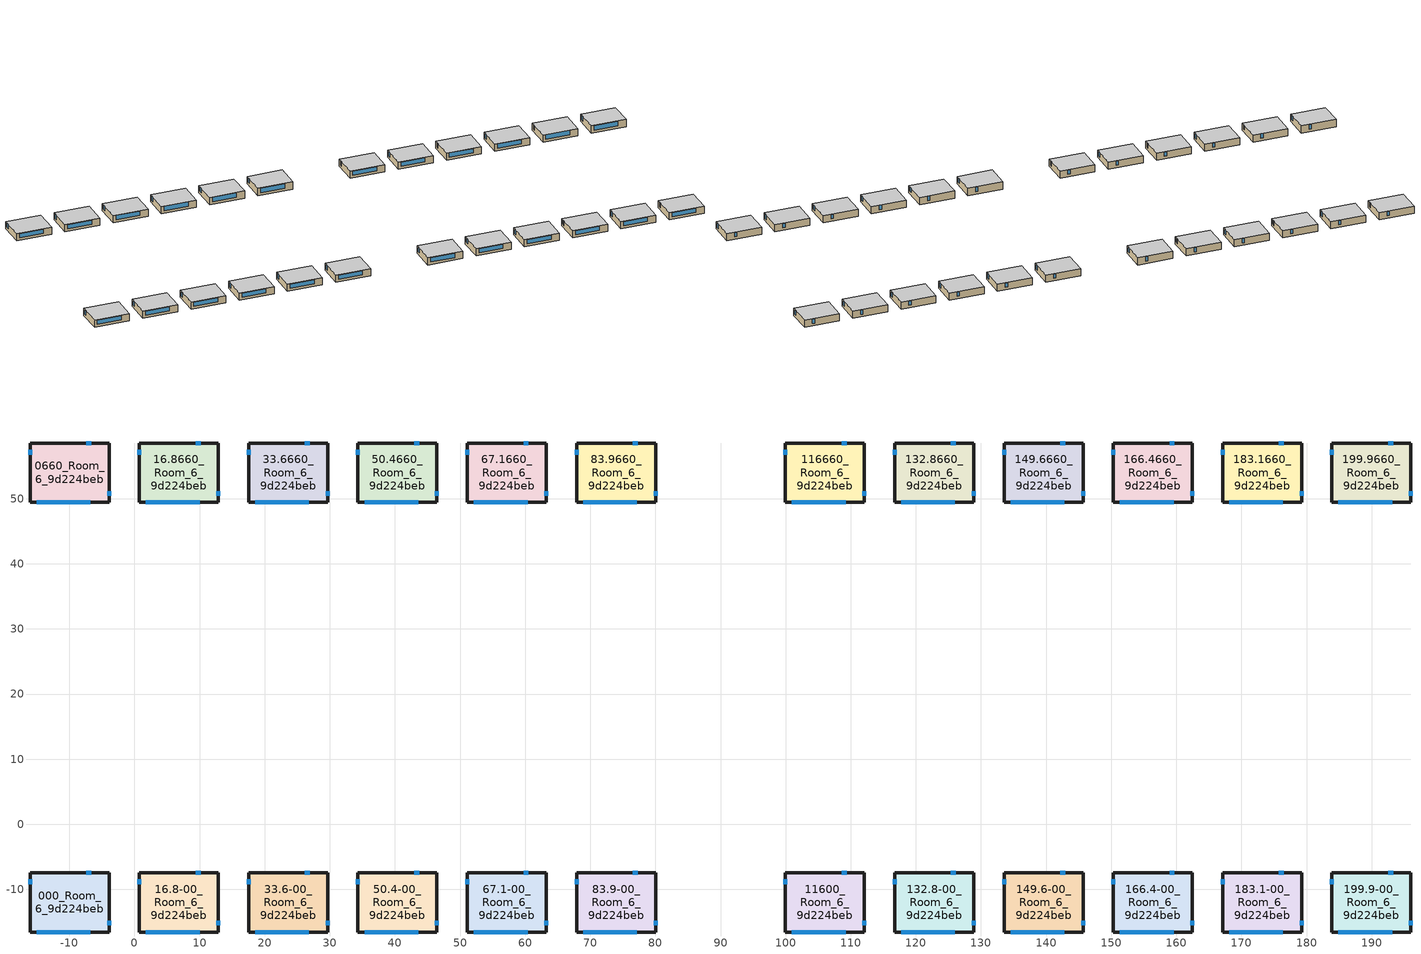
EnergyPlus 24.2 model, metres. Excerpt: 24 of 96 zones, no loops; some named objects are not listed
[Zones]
000_Room_6_9d224beb
 floor to 000_Room_7_00c10eb1 (INT-FLOOR-TOPSIDE): -3.9,-7.45 -3.9,-16.55 -16.03,-16.55 -16.03,-7.45 z3.2
 wall outside (Steel Frame Res Ext Wall): -3.9,-7.45 -16.03,-7.45 -16.03,-16.55 -3.9,-16.55 -3.9,-7.45 z3.2:5.79
 window (Generic Double Pane): -6.64,-7.45 -7.4,-7.45 / -16.03,-8.45 -16.03,-9.22 / -15.03,-16.55 -6.77,-16.55 / -3.9,-15.55 -3.9,-14.83 z4.12:5.64
 ceiling to 000_Room_5_9c2ea593 ({2d4ed075-157c-437b-abe7-b8e8dfbaae9f}): -16.03,-7.45 -16.03,-16.55 -3.9,-16.55 -3.9,-7.45 z5.79
0660_Room_6_9d224beb
 floor to 0660_Room_7_00c10eb1 (INT-FLOOR-TOPSIDE): -3.9,58.55 -3.9,49.45 -16.03,49.45 -16.03,58.55 z3.2
 wall outside (Steel Frame Res Ext Wall): -3.9,58.55 -16.03,58.55 -16.03,49.45 -3.9,49.45 -3.9,58.55 z3.2:5.79
 window (Generic Double Pane): -6.64,58.55 -7.4,58.55 / -16.03,57.55 -16.03,56.78 / -15.03,49.45 -6.77,49.45 / -3.9,50.45 -3.9,51.17 z4.12:5.64
 ceiling to 0660_Room_5_9c2ea593 ({2d4ed075-157c-437b-abe7-b8e8dfbaae9f}): -16.03,58.55 -16.03,49.45 -3.9,49.45 -3.9,58.55 z5.79
11600_Room_6_9d224beb
 floor to 11600_Room_7_00c10eb1 (INT-FLOOR-TOPSIDE): 112.1,-7.45 112.1,-16.55 99.97,-16.55 99.97,-7.45 z3.2
 wall outside (Steel Frame Res Ext Wall): 112.1,-7.45 99.97,-7.45 99.97,-16.55 112.1,-16.55 112.1,-7.45 z3.2:5.79
 window (Generic Double Pane): 109.36,-7.45 108.6,-7.45 / 99.97,-8.45 99.97,-9.22 / 100.97,-16.55 109.23,-16.55 / 112.1,-15.55 112.1,-14.83 z4.12:5.64
 ceiling to 11600_Room_5_9c2ea593 ({2d4ed075-157c-437b-abe7-b8e8dfbaae9f}): 99.97,-7.45 99.97,-16.55 112.1,-16.55 112.1,-7.45 z5.79
116660_Room_6_9d224beb
 floor to 116660_Room_7_00c10eb1 (INT-FLOOR-TOPSIDE): 112.1,58.55 112.1,49.45 99.97,49.45 99.97,58.55 z3.2
 wall outside (Steel Frame Res Ext Wall): 112.1,58.55 99.97,58.55 99.97,49.45 112.1,49.45 112.1,58.55 z3.2:5.79
 window (Generic Double Pane): 109.36,58.55 108.6,58.55 / 99.97,57.55 99.97,56.78 / 100.97,49.45 109.23,49.45 / 112.1,50.45 112.1,51.17 z4.12:5.64
 ceiling to 116660_Room_5_9c2ea593 ({2d4ed075-157c-437b-abe7-b8e8dfbaae9f}): 99.97,58.55 99.97,49.45 112.1,49.45 112.1,58.55 z5.79
132.8-00_Room_6_9d224beb
 floor to 132.8-00_Room_7_00c10eb1 (INT-FLOOR-TOPSIDE): 128.89,-7.45 128.89,-16.55 116.75,-16.55 116.75,-7.45 z3.2
 wall outside (Steel Frame Res Ext Wall): 128.89,-7.45 116.75,-7.45 116.75,-16.55 128.89,-16.55 128.89,-7.45 z3.2:5.79
 window (Generic Double Pane): 126.15,-7.45 125.39,-7.45 / 116.75,-8.45 116.75,-9.22 / 117.75,-16.55 126.01,-16.55 / 128.89,-15.55 128.89,-14.83 z4.12:5.64
 ceiling to 132.8-00_Room_5_9c2ea593 ({2d4ed075-157c-437b-abe7-b8e8dfbaae9f}): 116.75,-7.45 116.75,-16.55 128.89,-16.55 128.89,-7.45 z5.79
132.8660_Room_6_9d224beb
 floor to 132.8660_Room_7_00c10eb1 (INT-FLOOR-TOPSIDE): 128.89,58.55 128.89,49.45 116.75,49.45 116.75,58.55 z3.2
 wall outside (Steel Frame Res Ext Wall): 128.89,58.55 116.75,58.55 116.75,49.45 128.89,49.45 128.89,58.55 z3.2:5.79
 window (Generic Double Pane): 126.15,58.55 125.39,58.55 / 116.75,57.55 116.75,56.78 / 117.75,49.45 126.01,49.45 / 128.89,50.45 128.89,51.17 z4.12:5.64
 ceiling to 132.8660_Room_5_9c2ea593 ({2d4ed075-157c-437b-abe7-b8e8dfbaae9f}): 116.75,58.55 116.75,49.45 128.89,49.45 128.89,58.55 z5.79
149.6-00_Room_6_9d224beb
 floor to 149.6-00_Room_7_00c10eb1 (INT-FLOOR-TOPSIDE): 145.67,-7.45 145.67,-16.55 133.54,-16.55 133.54,-7.45 z3.2
 wall outside (Steel Frame Res Ext Wall): 145.67,-7.45 133.54,-7.45 133.54,-16.55 145.67,-16.55 145.67,-7.45 z3.2:5.79
 window (Generic Double Pane): 142.93,-7.45 142.17,-7.45 / 133.54,-8.45 133.54,-9.22 / 134.54,-16.55 142.8,-16.55 / 145.67,-15.55 145.67,-14.83 z4.12:5.64
 ceiling to 149.6-00_Room_5_9c2ea593 ({2d4ed075-157c-437b-abe7-b8e8dfbaae9f}): 133.54,-7.45 133.54,-16.55 145.67,-16.55 145.67,-7.45 z5.79
149.6660_Room_6_9d224beb
 floor to 149.6660_Room_7_00c10eb1 (INT-FLOOR-TOPSIDE): 145.67,58.55 145.67,49.45 133.54,49.45 133.54,58.55 z3.2
 wall outside (Steel Frame Res Ext Wall): 145.67,58.55 133.54,58.55 133.54,49.45 145.67,49.45 145.67,58.55 z3.2:5.79
 window (Generic Double Pane): 142.93,58.55 142.17,58.55 / 133.54,57.55 133.54,56.78 / 134.54,49.45 142.8,49.45 / 145.67,50.45 145.67,51.17 z4.12:5.64
 ceiling to 149.6660_Room_5_9c2ea593 ({2d4ed075-157c-437b-abe7-b8e8dfbaae9f}): 133.54,58.55 133.54,49.45 145.67,49.45 145.67,58.55 z5.79
16.8-00_Room_6_9d224beb
 floor to 16.8-00_Room_7_00c10eb1 (INT-FLOOR-TOPSIDE): 12.89,-7.45 12.89,-16.55 0.75,-16.55 0.75,-7.45 z3.2
 wall outside (Steel Frame Res Ext Wall): 12.89,-7.45 0.75,-7.45 0.75,-16.55 12.89,-16.55 12.89,-7.45 z3.2:5.79
 window (Generic Double Pane): 10.15,-7.45 9.39,-7.45 / 0.75,-8.45 0.75,-9.22 / 1.75,-16.55 10.01,-16.55 / 12.89,-15.55 12.89,-14.83 z4.12:5.64
 ceiling to 16.8-00_Room_5_9c2ea593 ({2d4ed075-157c-437b-abe7-b8e8dfbaae9f}): 0.75,-7.45 0.75,-16.55 12.89,-16.55 12.89,-7.45 z5.79
16.8660_Room_6_9d224beb
 floor to 16.8660_Room_7_00c10eb1 (INT-FLOOR-TOPSIDE): 12.89,58.55 12.89,49.45 0.75,49.45 0.75,58.55 z3.2
 wall outside (Steel Frame Res Ext Wall): 12.89,58.55 0.75,58.55 0.75,49.45 12.89,49.45 12.89,58.55 z3.2:5.79
 window (Generic Double Pane): 10.15,58.55 9.39,58.55 / 0.75,57.55 0.75,56.78 / 1.75,49.45 10.01,49.45 / 12.89,50.45 12.89,51.17 z4.12:5.64
 ceiling to 16.8660_Room_5_9c2ea593 ({2d4ed075-157c-437b-abe7-b8e8dfbaae9f}): 0.75,58.55 0.75,49.45 12.89,49.45 12.89,58.55 z5.79
166.4-00_Room_6_9d224beb
 floor to 166.4-00_Room_7_00c10eb1 (INT-FLOOR-TOPSIDE): 162.46,-7.45 162.46,-16.55 150.33,-16.55 150.33,-7.45 z3.2
 wall outside (Steel Frame Res Ext Wall): 162.46,-7.45 150.33,-7.45 150.33,-16.55 162.46,-16.55 162.46,-7.45 z3.2:5.79
 window (Generic Double Pane): 159.72,-7.45 158.96,-7.45 / 150.33,-8.45 150.33,-9.22 / 151.33,-16.55 159.58,-16.55 / 162.46,-15.55 162.46,-14.83 z4.12:5.64
 ceiling to 166.4-00_Room_5_9c2ea593 ({2d4ed075-157c-437b-abe7-b8e8dfbaae9f}): 150.33,-7.45 150.33,-16.55 162.46,-16.55 162.46,-7.45 z5.79
166.4660_Room_6_9d224beb
 floor to 166.4660_Room_7_00c10eb1 (INT-FLOOR-TOPSIDE): 162.46,58.55 162.46,49.45 150.33,49.45 150.33,58.55 z3.2
 wall outside (Steel Frame Res Ext Wall): 162.46,58.55 150.33,58.55 150.33,49.45 162.46,49.45 162.46,58.55 z3.2:5.79
 window (Generic Double Pane): 159.72,58.55 158.96,58.55 / 150.33,57.55 150.33,56.78 / 151.33,49.45 159.58,49.45 / 162.46,50.45 162.46,51.17 z4.12:5.64
 ceiling to 166.4660_Room_5_9c2ea593 ({2d4ed075-157c-437b-abe7-b8e8dfbaae9f}): 150.33,58.55 150.33,49.45 162.46,49.45 162.46,58.55 z5.79
183.1-00_Room_6_9d224beb
 floor to 183.1-00_Room_7_00c10eb1 (INT-FLOOR-TOPSIDE): 179.25,-7.45 179.25,-16.55 167.11,-16.55 167.11,-7.45 z3.2
 wall outside (Steel Frame Res Ext Wall): 179.25,-7.45 167.11,-7.45 167.11,-16.55 179.25,-16.55 179.25,-7.45 z3.2:5.79
 window (Generic Double Pane): 176.5,-7.45 175.75,-7.45 / 167.11,-8.45 167.11,-9.22 / 168.11,-16.55 176.37,-16.55 / 179.25,-15.55 179.25,-14.83 z4.12:5.64
 ceiling to 183.1-00_Room_5_9c2ea593 ({2d4ed075-157c-437b-abe7-b8e8dfbaae9f}): 167.11,-7.45 167.11,-16.55 179.25,-16.55 179.25,-7.45 z5.79
183.1660_Room_6_9d224beb
 floor to 183.1660_Room_7_00c10eb1 (INT-FLOOR-TOPSIDE): 179.25,58.55 179.25,49.45 167.11,49.45 167.11,58.55 z3.2
 wall outside (Steel Frame Res Ext Wall): 179.25,58.55 167.11,58.55 167.11,49.45 179.25,49.45 179.25,58.55 z3.2:5.79
 window (Generic Double Pane): 176.5,58.55 175.75,58.55 / 167.11,57.55 167.11,56.78 / 168.11,49.45 176.37,49.45 / 179.25,50.45 179.25,51.17 z4.12:5.64
 ceiling to 183.1660_Room_5_9c2ea593 ({2d4ed075-157c-437b-abe7-b8e8dfbaae9f}): 167.11,58.55 167.11,49.45 179.25,49.45 179.25,58.55 z5.79
199.9-00_Room_6_9d224beb
 floor to 199.9-00_Room_7_00c10eb1 (INT-FLOOR-TOPSIDE): 196.03,-7.45 196.03,-16.55 183.9,-16.55 183.9,-7.45 z3.2
 wall outside (Steel Frame Res Ext Wall): 196.03,-7.45 183.9,-7.45 183.9,-16.55 196.03,-16.55 196.03,-7.45 z3.2:5.79
 window (Generic Double Pane): 193.29,-7.45 192.53,-7.45 / 183.9,-8.45 183.9,-9.22 / 184.9,-16.55 193.15,-16.55 / 196.03,-15.55 196.03,-14.83 z4.12:5.64
 ceiling to 199.9-00_Room_5_9c2ea593 ({2d4ed075-157c-437b-abe7-b8e8dfbaae9f}): 183.9,-7.45 183.9,-16.55 196.03,-16.55 196.03,-7.45 z5.79
199.9660_Room_6_9d224beb
 floor to 199.9660_Room_7_00c10eb1 (INT-FLOOR-TOPSIDE): 196.03,58.55 196.03,49.45 183.9,49.45 183.9,58.55 z3.2
 wall outside (Steel Frame Res Ext Wall): 196.03,58.55 183.9,58.55 183.9,49.45 196.03,49.45 196.03,58.55 z3.2:5.79
 window (Generic Double Pane): 193.29,58.55 192.53,58.55 / 183.9,57.55 183.9,56.78 / 184.9,49.45 193.15,49.45 / 196.03,50.45 196.03,51.17 z4.12:5.64
 ceiling to 199.9660_Room_5_9c2ea593 ({2d4ed075-157c-437b-abe7-b8e8dfbaae9f}): 183.9,58.55 183.9,49.45 196.03,49.45 196.03,58.55 z5.79
33.6-00_Room_6_9d224beb
 floor to 33.6-00_Room_7_00c10eb1 (INT-FLOOR-TOPSIDE): 29.67,-7.45 29.67,-16.55 17.54,-16.55 17.54,-7.45 z3.2
 wall outside (Steel Frame Res Ext Wall): 29.67,-7.45 17.54,-7.45 17.54,-16.55 29.67,-16.55 29.67,-7.45 z3.2:5.79
 window (Generic Double Pane): 26.93,-7.45 26.17,-7.45 / 17.54,-8.45 17.54,-9.22 / 18.54,-16.55 26.8,-16.55 / 29.67,-15.55 29.67,-14.83 z4.12:5.64
 ceiling to 33.6-00_Room_5_9c2ea593 ({2d4ed075-157c-437b-abe7-b8e8dfbaae9f}): 17.54,-7.45 17.54,-16.55 29.67,-16.55 29.67,-7.45 z5.79
33.6660_Room_6_9d224beb
 floor to 33.6660_Room_7_00c10eb1 (INT-FLOOR-TOPSIDE): 29.67,58.55 29.67,49.45 17.54,49.45 17.54,58.55 z3.2
 wall outside (Steel Frame Res Ext Wall): 29.67,58.55 17.54,58.55 17.54,49.45 29.67,49.45 29.67,58.55 z3.2:5.79
 window (Generic Double Pane): 26.93,58.55 26.17,58.55 / 17.54,57.55 17.54,56.78 / 18.54,49.45 26.8,49.45 / 29.67,50.45 29.67,51.17 z4.12:5.64
 ceiling to 33.6660_Room_5_9c2ea593 ({2d4ed075-157c-437b-abe7-b8e8dfbaae9f}): 17.54,58.55 17.54,49.45 29.67,49.45 29.67,58.55 z5.79
50.4-00_Room_6_9d224beb
 floor to 50.4-00_Room_7_00c10eb1 (INT-FLOOR-TOPSIDE): 46.46,-7.45 46.46,-16.55 34.33,-16.55 34.33,-7.45 z3.2
 wall outside (Steel Frame Res Ext Wall): 46.46,-7.45 34.33,-7.45 34.33,-16.55 46.46,-16.55 46.46,-7.45 z3.2:5.79
 window (Generic Double Pane): 43.72,-7.45 42.96,-7.45 / 34.33,-8.45 34.33,-9.22 / 35.33,-16.55 43.58,-16.55 / 46.46,-15.55 46.46,-14.83 z4.12:5.64
 ceiling to 50.4-00_Room_5_9c2ea593 ({2d4ed075-157c-437b-abe7-b8e8dfbaae9f}): 34.33,-7.45 34.33,-16.55 46.46,-16.55 46.46,-7.45 z5.79
50.4660_Room_6_9d224beb
 floor to 50.4660_Room_7_00c10eb1 (INT-FLOOR-TOPSIDE): 46.46,58.55 46.46,49.45 34.33,49.45 34.33,58.55 z3.2
 wall outside (Steel Frame Res Ext Wall): 46.46,58.55 34.33,58.55 34.33,49.45 46.46,49.45 46.46,58.55 z3.2:5.79
 window (Generic Double Pane): 43.72,58.55 42.96,58.55 / 34.33,57.55 34.33,56.78 / 35.33,49.45 43.58,49.45 / 46.46,50.45 46.46,51.17 z4.12:5.64
 ceiling to 50.4660_Room_5_9c2ea593 ({2d4ed075-157c-437b-abe7-b8e8dfbaae9f}): 34.33,58.55 34.33,49.45 46.46,49.45 46.46,58.55 z5.79
67.1-00_Room_6_9d224beb
 floor to 67.1-00_Room_7_00c10eb1 (INT-FLOOR-TOPSIDE): 63.25,-7.45 63.25,-16.55 51.11,-16.55 51.11,-7.45 z3.2
 wall outside (Steel Frame Res Ext Wall): 63.25,-7.45 51.11,-7.45 51.11,-16.55 63.25,-16.55 63.25,-7.45 z3.2:5.79
 window (Generic Double Pane): 60.5,-7.45 59.75,-7.45 / 51.11,-8.45 51.11,-9.22 / 52.11,-16.55 60.37,-16.55 / 63.25,-15.55 63.25,-14.83 z4.12:5.64
 ceiling to 67.1-00_Room_5_9c2ea593 ({2d4ed075-157c-437b-abe7-b8e8dfbaae9f}): 51.11,-7.45 51.11,-16.55 63.25,-16.55 63.25,-7.45 z5.79
67.1660_Room_6_9d224beb
 floor to 67.1660_Room_7_00c10eb1 (INT-FLOOR-TOPSIDE): 63.25,58.55 63.25,49.45 51.11,49.45 51.11,58.55 z3.2
 wall outside (Steel Frame Res Ext Wall): 63.25,58.55 51.11,58.55 51.11,49.45 63.25,49.45 63.25,58.55 z3.2:5.79
 window (Generic Double Pane): 60.5,58.55 59.75,58.55 / 51.11,57.55 51.11,56.78 / 52.11,49.45 60.37,49.45 / 63.25,50.45 63.25,51.17 z4.12:5.64
 ceiling to 67.1660_Room_5_9c2ea593 ({2d4ed075-157c-437b-abe7-b8e8dfbaae9f}): 51.11,58.55 51.11,49.45 63.25,49.45 63.25,58.55 z5.79
83.9-00_Room_6_9d224beb
 floor to 83.9-00_Room_7_00c10eb1 (INT-FLOOR-TOPSIDE): 80.03,-7.45 80.03,-16.55 67.9,-16.55 67.9,-7.45 z3.2
 wall outside (Steel Frame Res Ext Wall): 80.03,-7.45 67.9,-7.45 67.9,-16.55 80.03,-16.55 80.03,-7.45 z3.2:5.79
 window (Generic Double Pane): 77.29,-7.45 76.53,-7.45 / 67.9,-8.45 67.9,-9.22 / 68.9,-16.55 77.15,-16.55 / 80.03,-15.55 80.03,-14.83 z4.12:5.64
 ceiling to 83.9-00_Room_5_9c2ea593 ({2d4ed075-157c-437b-abe7-b8e8dfbaae9f}): 67.9,-7.45 67.9,-16.55 80.03,-16.55 80.03,-7.45 z5.79
83.9660_Room_6_9d224beb
 floor to 83.9660_Room_7_00c10eb1 (INT-FLOOR-TOPSIDE): 80.03,58.55 80.03,49.45 67.9,49.45 67.9,58.55 z3.2
 wall outside (Steel Frame Res Ext Wall): 80.03,58.55 67.9,58.55 67.9,49.45 80.03,49.45 80.03,58.55 z3.2:5.79
 window (Generic Double Pane): 77.29,58.55 76.53,58.55 / 67.9,57.55 67.9,56.78 / 68.9,49.45 77.15,49.45 / 80.03,50.45 80.03,51.17 z4.12:5.64
 ceiling to 83.9660_Room_5_9c2ea593 ({2d4ed075-157c-437b-abe7-b8e8dfbaae9f}): 67.9,58.55 67.9,49.45 80.03,49.45 80.03,58.55 z5.79
[Building]
NUs_RC1: North Axis {deg}=0; Terrain=City; Solar Distribution=FullExteriorWithReflections
[Site:Location]
Site 1: Latitude {deg}=0; Longitude {deg}=0; Time Zone {hr}=0; Elevation {m}=0
[Site:WaterMainsTemperature]
Calculation Method=CorrelationFromWeatherFile
[SizingPeriod:DesignDay] Month=7; Day of Month=21; Day Type=SummerDesignDay; Dry-Bulb Temperature Range Modifier Type=DefaultMultipliers; Barometric Pressure {Pa}=100893; Wind Speed {m/s}=5.4; Wind Direction {deg}=230; Rain Indicator=No; Snow Indicator=No; Daylight Saving Time Indicator=No; Solar Model Indicator=ASHRAETau2017; Begin Environment Reset Mode=FullResetAtBeginEnvironment
Name | Maximum Dry-Bulb Temperature {C} | Daily Dry-Bulb Temperature Range {deltaC} | Humidity Condition Type | Wetbulb or DewPoint at Maximum Dry-Bulb {C} | Enthalpy at Maximum Dry-Bulb {J/kg}
Montreal Intl AP Ann Clg .4% Condns DB=>MWB | 30.3 | 10.1 | Wetbulb | 22.1
Montreal Intl AP Ann Clg .4% Condns DP=>MDB | 26.1 | 8.8 | Dewpoint | 21.8
Montreal Intl AP Ann Clg .4% Condns Enth=>MDB | 28.1 | 8.8 | Enthalpy |  | 70000
Montreal Intl AP Ann Clg .4% Condns WB=>MDB | 28.2 | 8.8 | Wetbulb | 23.4
[Material] Thermal Absorptance=0.9
Name | Roughness | Thickness {m} | Conductivity {W/m-K} | Density {kg/m3} | Specific Heat {J/kg-K} | Solar Absorptance | Visible Absorptance
1/2IN Gypsum | Smooth | 0.0127 | 0.16 | 784.9 | 830 | 0.92 | 0.92
1IN Stucco | Smooth | 0.0253 | 0.691337 | 1858 | 836.46 | 0.7 | 0.92
8IN CONCRETE HW | Rough | 0.2032 | 1.311 | 2240 | 836.8 | 0.7 | 0.7
CP02 CARPET PAD | VeryRough | 0.01 | 0.037 | 28.8 | 1210 | 0.7 | 0.8
MAT-CC05 4 HW CONCRETE | Rough | 0.1016 | 1.311 | 2240 | 836.8 | 0.7 | 0.7
Std Wood 6inch | MediumSmooth | 0.15 | 0.12 | 540 | 1210 | 0.7 | 0.7
Wall Insulation HP | MediumRough | 0.32972 | 0.049 | 265 | 836.8 | 0.7 | 0.7
[WindowMaterial:Gas]
Generic Window Air Gap: Gas Type=Air; Thickness {m}=0.0127
[WindowMaterial:Glazing] Optical Data Type=SpectralAverage; Thickness {m}=0.006; Infrared Transmittance at Normal Incidence=0; Front Side Infrared Hemispherical Emissivity=0.84; Conductivity {W/m-K}=1; Dirt Correction Factor for Solar and Visible Transmittance=1; Solar Diffusing=No
Name | Solar Transmittance at Normal Incidence | Front Side Solar Reflectance at Normal Incidence | Back Side Solar Reflectance at Normal Incidence | Visible Transmittance at Normal Incidence | Front Side Visible Reflectance at Normal Incidence | Back Side Visible Reflectance at Normal Incidence | Back Side Infrared Hemispherical Emissivity
Generic Clear Glass | 0.77 | 0.07 | 0.07 | 0.88 | 0.08 | 0.08 | 0.84
Generic Low-e Glass | 0.45 | 0.36 | 0.36 | 0.71 | 0.21 | 0.21 | 0.047
[Construction]
Generic Double Pane: Generic Low-e Glass, Generic Window Air Gap, Generic Clear Glass
INT-FLOOR-TOPSIDE: MAT-CC05 4 HW CONCRETE, CP02 CARPET PAD
InteriorFurnishings: Std Wood 6inch
Steel Frame Res Ext Wall: 1IN Stucco, 8IN CONCRETE HW, Wall Insulation HP, 1/2IN Gypsum
{2d4ed075-157c-437b-abe7-b8e8dfbaae9f}: CP02 CARPET PAD, MAT-CC05 4 HW CONCRETE
[Zone] Multiplier=1; Ceiling Height {m}=2.59146; Volume {m3}=286.121; Part of Total Floor Area=Yes
000_Room_6_9d224beb; 0660_Room_6_9d224beb; 11600_Room_6_9d224beb; 116660_Room_6_9d224beb; 132.8-00_Room_6_9d224beb; 132.8660_Room_6_9d224beb; 149.6-00_Room_6_9d224beb; 149.6660_Room_6_9d224beb; 16.8-00_Room_6_9d224beb; 16.8660_Room_6_9d224beb; 166.4-00_Room_6_9d224beb; 166.4660_Room_6_9d224beb; 183.1-00_Room_6_9d224beb; 183.1660_Room_6_9d224beb; 199.9-00_Room_6_9d224beb; 199.9660_Room_6_9d224beb; 33.6-00_Room_6_9d224beb; 33.6660_Room_6_9d224beb; 50.4-00_Room_6_9d224beb; 50.4660_Room_6_9d224beb; 67.1-00_Room_6_9d224beb; 67.1660_Room_6_9d224beb; 83.9-00_Room_6_9d224beb; 83.9660_Room_6_9d224beb
[Space] Volume {m3}=286.121; Space Type=ProgramType_0679ea9f
Name | Zone
000_Room_6_9d224beb_Space | 000_Room_6_9d224beb
0660_Room_6_9d224beb_Space | 0660_Room_6_9d224beb
11600_Room_6_9d224beb_Space | 11600_Room_6_9d224beb
116660_Room_6_9d224beb_Space | 116660_Room_6_9d224beb
132.8-00_Room_6_9d224beb_Space | 132.8-00_Room_6_9d224beb
132.8660_Room_6_9d224beb_Space | 132.8660_Room_6_9d224beb
149.6-00_Room_6_9d224beb_Space | 149.6-00_Room_6_9d224beb
149.6660_Room_6_9d224beb_Space | 149.6660_Room_6_9d224beb
16.8-00_Room_6_9d224beb_Space | 16.8-00_Room_6_9d224beb
16.8660_Room_6_9d224beb_Space | 16.8660_Room_6_9d224beb
166.4-00_Room_6_9d224beb_Space | 166.4-00_Room_6_9d224beb
166.4660_Room_6_9d224beb_Space | 166.4660_Room_6_9d224beb
183.1-00_Room_6_9d224beb_Space | 183.1-00_Room_6_9d224beb
183.1660_Room_6_9d224beb_Space | 183.1660_Room_6_9d224beb
199.9-00_Room_6_9d224beb_Space | 199.9-00_Room_6_9d224beb
199.9660_Room_6_9d224beb_Space | 199.9660_Room_6_9d224beb
33.6-00_Room_6_9d224beb_Space | 33.6-00_Room_6_9d224beb
33.6660_Room_6_9d224beb_Space | 33.6660_Room_6_9d224beb
50.4-00_Room_6_9d224beb_Space | 50.4-00_Room_6_9d224beb
50.4660_Room_6_9d224beb_Space | 50.4660_Room_6_9d224beb
67.1-00_Room_6_9d224beb_Space | 67.1-00_Room_6_9d224beb
67.1660_Room_6_9d224beb_Space | 67.1660_Room_6_9d224beb
83.9-00_Room_6_9d224beb_Space | 83.9-00_Room_6_9d224beb
83.9660_Room_6_9d224beb_Space | 83.9660_Room_6_9d224beb
[OtherEquipment] Fuel Type=Electricity; Schedule=ExteriorLight; Design Level Calculation Method=EquipmentLevel; Design Level {W}=47.3411; Fraction Latent=0; Fraction Radiant=0; Fraction Lost=0
Name | Zone or ZoneList or Space or SpaceList
Process_f458cf85..Room_6_9d224beb..000_Room_6_9d224beb | 000_Room_6_9d224beb_Space
Process_f458cf85..Room_6_9d224beb..0660_Room_6_9d224beb | 0660_Room_6_9d224beb_Space
Process_f458cf85..Room_6_9d224beb..11600_Room_6_9d224beb | 11600_Room_6_9d224beb_Space
Process_f458cf85..Room_6_9d224beb..116660_Room_6_9d224beb | 116660_Room_6_9d224beb_Space
Process_f458cf85..Room_6_9d224beb..132.8-00_Room_6_9d224beb | 132.8-00_Room_6_9d224beb_Space
Process_f458cf85..Room_6_9d224beb..132.8660_Room_6_9d224beb | 132.8660_Room_6_9d224beb_Space
Process_f458cf85..Room_6_9d224beb..149.6-00_Room_6_9d224beb | 149.6-00_Room_6_9d224beb_Space
Process_f458cf85..Room_6_9d224beb..149.6660_Room_6_9d224beb | 149.6660_Room_6_9d224beb_Space
Process_f458cf85..Room_6_9d224beb..16.8-00_Room_6_9d224beb | 16.8-00_Room_6_9d224beb_Space
Process_f458cf85..Room_6_9d224beb..16.8660_Room_6_9d224beb | 16.8660_Room_6_9d224beb_Space
Process_f458cf85..Room_6_9d224beb..166.4-00_Room_6_9d224beb | 166.4-00_Room_6_9d224beb_Space
Process_f458cf85..Room_6_9d224beb..166.4660_Room_6_9d224beb | 166.4660_Room_6_9d224beb_Space
Process_f458cf85..Room_6_9d224beb..183.1-00_Room_6_9d224beb | 183.1-00_Room_6_9d224beb_Space
Process_f458cf85..Room_6_9d224beb..183.1660_Room_6_9d224beb | 183.1660_Room_6_9d224beb_Space
Process_f458cf85..Room_6_9d224beb..199.9-00_Room_6_9d224beb | 199.9-00_Room_6_9d224beb_Space
Process_f458cf85..Room_6_9d224beb..199.9660_Room_6_9d224beb | 199.9660_Room_6_9d224beb_Space
Process_f458cf85..Room_6_9d224beb..33.6-00_Room_6_9d224beb | 33.6-00_Room_6_9d224beb_Space
Process_f458cf85..Room_6_9d224beb..33.6660_Room_6_9d224beb | 33.6660_Room_6_9d224beb_Space
Process_f458cf85..Room_6_9d224beb..50.4-00_Room_6_9d224beb | 50.4-00_Room_6_9d224beb_Space
Process_f458cf85..Room_6_9d224beb..50.4660_Room_6_9d224beb | 50.4660_Room_6_9d224beb_Space
Process_f458cf85..Room_6_9d224beb..67.1-00_Room_6_9d224beb | 67.1-00_Room_6_9d224beb_Space
Process_f458cf85..Room_6_9d224beb..67.1660_Room_6_9d224beb | 67.1660_Room_6_9d224beb_Space
Process_f458cf85..Room_6_9d224beb..83.9-00_Room_6_9d224beb | 83.9-00_Room_6_9d224beb_Space
Process_f458cf85..Room_6_9d224beb..83.9660_Room_6_9d224beb | 83.9660_Room_6_9d224beb_Space
[ZoneInfiltration:DesignFlowRate]
Infiltration_2b5b2af8: Zone or ZoneList or Space or SpaceList=ProgramType_0679ea9f; Schedule=Always On; Design Flow Rate Calculation Method=Flow/ExteriorArea; Flow Rate per Exterior Surface Area {m3/s-m2}=7.22208e-05; Constant Term Coefficient=1; Temperature Term Coefficient=0; Velocity Term Coefficient=0
[SpaceList]
ProgramType_0679ea9f: 83.9-00_Room_7_00c10eb1_Space, 50.4660_Room_7_00c10eb1_Space, 132.8-00_Room_7_00c10eb1_Space, 000_Room_6_9d224beb_Space, 000_Room_7_00c10eb1_Space, 16.8-00_Room_6_9d224beb_Space, 67.1-00_Room_6_9d224beb_Space, 16.8-00_Room_7_00c10eb1_Space, 33.6660_Room_7_00c10eb1_Space, 83.9660_Room_7_00c10eb1_Space, 67.1660_Room_6_9d224beb_Space, 33.6-00_Room_6_9d224beb_Space, 183.1660_Room_7_00c10eb1_Space, 33.6-00_Room_7_00c10eb1_Space, 149.6-00_Room_6_9d224beb_Space, 50.4-00_Room_6_9d224beb_Space, 183.1-00_Room_6_9d224beb_Space, 50.4-00_Room_7_00c10eb1_Space, 67.1-00_Room_7_00c10eb1_Space, 83.9-00_Room_6_9d224beb_Space, 0660_Room_6_9d224beb_Space, 67.1660_Room_7_00c10eb1_Space, 0660_Room_7_00c10eb1_Space, 199.9-00_Room_6_9d224beb_Space, 16.8660_Room_6_9d224beb_Space, 83.9660_Room_6_9d224beb_Space, 16.8660_Room_7_00c10eb1_Space, 11600_Room_6_9d224beb_Space, 33.6660_Room_6_9d224beb_Space, 50.4660_Room_6_9d224beb_Space, 11600_Room_7_00c10eb1_Space, 132.8-00_Room_6_9d224beb_Space, 149.6-00_Room_7_00c10eb1_Space, 166.4-00_Room_6_9d224beb_Space, 166.4-00_Room_7_00c10eb1_Space, 183.1-00_Room_7_00c10eb1_Space, 199.9-00_Room_7_00c10eb1_Space, 116660_Room_6_9d224beb_Space, 116660_Room_7_00c10eb1_Space, 132.8660_Room_6_9d224beb_Space, 132.8660_Room_7_00c10eb1_Space, 149.6660_Room_6_9d224beb_Space, 149.6660_Room_7_00c10eb1_Space, 166.4660_Room_6_9d224beb_Space, 166.4660_Room_7_00c10eb1_Space, 183.1660_Room_6_9d224beb_Space, 199.9660_Room_6_9d224beb_Space, 199.9660_Room_7_00c10eb1_Space
[Lights]
MidriseApartment Apartment Light: Zone or ZoneList or Space or SpaceList=ProgramType_0679ea9f; Schedule=MidriseApartment Apartment Light; Design Level Calculation Method=Watts/Area; Watts per Floor Area {W/m2}=0.98; Return Air Fraction=0; Fraction Radiant=0.2; Fraction Visible=0.6; Fraction Replaceable=1
[People]
People_5c1221e8: Zone or ZoneList or Space or SpaceList=ProgramType_0679ea9f; Number of People Schedule=17_OccupancyDay; Number of People Calculation Method=People/Area; People per Floor Area {person/m2}=0.0271717; Fraction Radiant=0.3; Activity Level Schedule=DEER Activity 117W/person
[ElectricEquipment]
Equipment_388bffaf: Zone or ZoneList or Space or SpaceList=ProgramType_0679ea9f; Schedule=INTERMITTENT; Design Level Calculation Method=Watts/Area; Watts per Floor Area {W/m2}=4.52862; Fraction Latent=0; Fraction Radiant=0.3; Fraction Lost=0
[InternalMass] Construction=InteriorFurnishings; Surface Area {m2}=9.895
Name | Zone or ZoneList | Space or SpaceList
Internal Mass 3::000_Room_6_9d224beb | 000_Room_6_9d224beb | 000_Room_6_9d224beb_Space
Internal Mass 3::0660_Room_6_9d224beb | 0660_Room_6_9d224beb | 0660_Room_6_9d224beb_Space
Internal Mass 3::11600_Room_6_9d224beb | 11600_Room_6_9d224beb | 11600_Room_6_9d224beb_Space
Internal Mass 3::116660_Room_6_9d224beb | 116660_Room_6_9d224beb | 116660_Room_6_9d224beb_Space
Internal Mass 3::132.8-00_Room_6_9d224beb | 132.8-00_Room_6_9d224beb | 132.8-00_Room_6_9d224beb_Space
Internal Mass 3::132.8660_Room_6_9d224beb | 132.8660_Room_6_9d224beb | 132.8660_Room_6_9d224beb_Space
Internal Mass 3::149.6-00_Room_6_9d224beb | 149.6-00_Room_6_9d224beb | 149.6-00_Room_6_9d224beb_Space
Internal Mass 3::149.6660_Room_6_9d224beb | 149.6660_Room_6_9d224beb | 149.6660_Room_6_9d224beb_Space
Internal Mass 3::16.8-00_Room_6_9d224beb | 16.8-00_Room_6_9d224beb | 16.8-00_Room_6_9d224beb_Space
Internal Mass 3::16.8660_Room_6_9d224beb | 16.8660_Room_6_9d224beb | 16.8660_Room_6_9d224beb_Space
Internal Mass 3::166.4-00_Room_6_9d224beb | 166.4-00_Room_6_9d224beb | 166.4-00_Room_6_9d224beb_Space
Internal Mass 3::166.4660_Room_6_9d224beb | 166.4660_Room_6_9d224beb | 166.4660_Room_6_9d224beb_Space
Internal Mass 3::183.1-00_Room_6_9d224beb | 183.1-00_Room_6_9d224beb | 183.1-00_Room_6_9d224beb_Space
Internal Mass 3::183.1660_Room_6_9d224beb | 183.1660_Room_6_9d224beb | 183.1660_Room_6_9d224beb_Space
Internal Mass 3::199.9-00_Room_6_9d224beb | 199.9-00_Room_6_9d224beb | 199.9-00_Room_6_9d224beb_Space
Internal Mass 3::199.9660_Room_6_9d224beb | 199.9660_Room_6_9d224beb | 199.9660_Room_6_9d224beb_Space
Internal Mass 3::33.6-00_Room_6_9d224beb | 33.6-00_Room_6_9d224beb | 33.6-00_Room_6_9d224beb_Space
Internal Mass 3::33.6660_Room_6_9d224beb | 33.6660_Room_6_9d224beb | 33.6660_Room_6_9d224beb_Space
Internal Mass 3::50.4-00_Room_6_9d224beb | 50.4-00_Room_6_9d224beb | 50.4-00_Room_6_9d224beb_Space
Internal Mass 3::50.4660_Room_6_9d224beb | 50.4660_Room_6_9d224beb | 50.4660_Room_6_9d224beb_Space
Internal Mass 3::67.1-00_Room_6_9d224beb | 67.1-00_Room_6_9d224beb | 67.1-00_Room_6_9d224beb_Space
Internal Mass 3::67.1660_Room_6_9d224beb | 67.1660_Room_6_9d224beb | 67.1660_Room_6_9d224beb_Space
Internal Mass 3::83.9-00_Room_6_9d224beb | 83.9-00_Room_6_9d224beb | 83.9-00_Room_6_9d224beb_Space
Internal Mass 3::83.9660_Room_6_9d224beb | 83.9660_Room_6_9d224beb | 83.9660_Room_6_9d224beb_Space
[ZoneVentilation:WindandStackOpenArea] Opening Area Fraction Schedule=VentingSched; Opening Effectiveness=0; Height Difference {m}=1.52439; Discharge Coefficient for Opening=0.45; Minimum Indoor Temperature {C}=23; Maximum Indoor Temperature {C}=25; Delta Temperature {deltaC}=0.5; Minimum Outdoor Temperature {C}=-32; Maximum Outdoor Temperature {C}=33; Maximum Wind Speed {m/s}=40
Name | Zone or Space | Opening Area {m2} | Effective Angle {deg}
000_Aperture_5cd9ebf9_Opening | 000_Room_6_9d224beb | 0.577131 | 0
000_Aperture_31015830_Opening | 000_Room_6_9d224beb | 0.584753 | 270
000_Aperture_58787a31_Opening | 000_Room_6_9d224beb | 6.29359 | 180
000_Aperture_049e6546_Opening | 000_Room_6_9d224beb | 0.550107 | 90
0660_Aperture_5cd9ebf9_Opening | 0660_Room_6_9d224beb | 0.577131 | 0
0660_Aperture_31015830_Opening | 0660_Room_6_9d224beb | 0.584753 | 270
0660_Aperture_58787a31_Opening | 0660_Room_6_9d224beb | 6.29359 | 180
0660_Aperture_049e6546_Opening | 0660_Room_6_9d224beb | 0.550107 | 90
11600_Aperture_5cd9ebf9_Opening | 11600_Room_6_9d224beb | 0.577131 | 0
11600_Aperture_31015830_Opening | 11600_Room_6_9d224beb | 0.584753 | 270
11600_Aperture_58787a31_Opening | 11600_Room_6_9d224beb | 6.29359 | 180
11600_Aperture_049e6546_Opening | 11600_Room_6_9d224beb | 0.550107 | 90
116660_Aperture_5cd9ebf9_Opening | 116660_Room_6_9d224beb | 0.577131 | 0
116660_Aperture_31015830_Opening | 116660_Room_6_9d224beb | 0.584753 | 270
116660_Aperture_58787a31_Opening | 116660_Room_6_9d224beb | 6.29359 | 180
116660_Aperture_049e6546_Opening | 116660_Room_6_9d224beb | 0.550107 | 90
132.8-00_Aperture_5cd9ebf9_Opening | 132.8-00_Room_6_9d224beb | 0.577131 | 0
132.8-00_Aperture_31015830_Opening | 132.8-00_Room_6_9d224beb | 0.584753 | 270
132.8-00_Aperture_58787a31_Opening | 132.8-00_Room_6_9d224beb | 6.29359 | 180
132.8-00_Aperture_049e6546_Opening | 132.8-00_Room_6_9d224beb | 0.550107 | 90
132.8660_Aperture_5cd9ebf9_Opening | 132.8660_Room_6_9d224beb | 0.577131 | 0
132.8660_Aperture_31015830_Opening | 132.8660_Room_6_9d224beb | 0.584753 | 270
132.8660_Aperture_58787a31_Opening | 132.8660_Room_6_9d224beb | 6.29359 | 180
132.8660_Aperture_049e6546_Opening | 132.8660_Room_6_9d224beb | 0.550107 | 90
149.6-00_Aperture_5cd9ebf9_Opening | 149.6-00_Room_6_9d224beb | 0.577131 | 0
149.6-00_Aperture_31015830_Opening | 149.6-00_Room_6_9d224beb | 0.584753 | 270
149.6-00_Aperture_58787a31_Opening | 149.6-00_Room_6_9d224beb | 6.29359 | 180
149.6-00_Aperture_049e6546_Opening | 149.6-00_Room_6_9d224beb | 0.550107 | 90
149.6660_Aperture_5cd9ebf9_Opening | 149.6660_Room_6_9d224beb | 0.577131 | 0
149.6660_Aperture_31015830_Opening | 149.6660_Room_6_9d224beb | 0.584753 | 270
149.6660_Aperture_58787a31_Opening | 149.6660_Room_6_9d224beb | 6.29359 | 180
149.6660_Aperture_049e6546_Opening | 149.6660_Room_6_9d224beb | 0.550107 | 90
16.8-00_Aperture_5cd9ebf9_Opening | 16.8-00_Room_6_9d224beb | 0.577131 | 0
16.8-00_Aperture_31015830_Opening | 16.8-00_Room_6_9d224beb | 0.584753 | 270
16.8-00_Aperture_58787a31_Opening | 16.8-00_Room_6_9d224beb | 6.29359 | 180
16.8-00_Aperture_049e6546_Opening | 16.8-00_Room_6_9d224beb | 0.550107 | 90
16.8660_Aperture_5cd9ebf9_Opening | 16.8660_Room_6_9d224beb | 0.577131 | 0
16.8660_Aperture_31015830_Opening | 16.8660_Room_6_9d224beb | 0.584753 | 270
16.8660_Aperture_58787a31_Opening | 16.8660_Room_6_9d224beb | 6.29359 | 180
16.8660_Aperture_049e6546_Opening | 16.8660_Room_6_9d224beb | 0.550107 | 90
166.4-00_Aperture_5cd9ebf9_Opening | 166.4-00_Room_6_9d224beb | 0.577131 | 0
166.4-00_Aperture_31015830_Opening | 166.4-00_Room_6_9d224beb | 0.584753 | 270
166.4-00_Aperture_58787a31_Opening | 166.4-00_Room_6_9d224beb | 6.29359 | 180
166.4-00_Aperture_049e6546_Opening | 166.4-00_Room_6_9d224beb | 0.550107 | 90
166.4660_Aperture_5cd9ebf9_Opening | 166.4660_Room_6_9d224beb | 0.577131 | 0
166.4660_Aperture_31015830_Opening | 166.4660_Room_6_9d224beb | 0.584753 | 270
166.4660_Aperture_58787a31_Opening | 166.4660_Room_6_9d224beb | 6.29359 | 180
166.4660_Aperture_049e6546_Opening | 166.4660_Room_6_9d224beb | 0.550107 | 90
183.1-00_Aperture_5cd9ebf9_Opening | 183.1-00_Room_6_9d224beb | 0.577131 | 0
183.1-00_Aperture_31015830_Opening | 183.1-00_Room_6_9d224beb | 0.584753 | 270
183.1-00_Aperture_58787a31_Opening | 183.1-00_Room_6_9d224beb | 6.29359 | 180
183.1-00_Aperture_049e6546_Opening | 183.1-00_Room_6_9d224beb | 0.550107 | 90
183.1660_Aperture_5cd9ebf9_Opening | 183.1660_Room_6_9d224beb | 0.577131 | 0
183.1660_Aperture_31015830_Opening | 183.1660_Room_6_9d224beb | 0.584753 | 270
183.1660_Aperture_58787a31_Opening | 183.1660_Room_6_9d224beb | 6.29359 | 180
183.1660_Aperture_049e6546_Opening | 183.1660_Room_6_9d224beb | 0.550107 | 90
199.9-00_Aperture_5cd9ebf9_Opening | 199.9-00_Room_6_9d224beb | 0.577131 | 0
199.9-00_Aperture_31015830_Opening | 199.9-00_Room_6_9d224beb | 0.584753 | 270
199.9-00_Aperture_58787a31_Opening | 199.9-00_Room_6_9d224beb | 6.29359 | 180
199.9-00_Aperture_049e6546_Opening | 199.9-00_Room_6_9d224beb | 0.550107 | 90
199.9660_Aperture_5cd9ebf9_Opening | 199.9660_Room_6_9d224beb | 0.577131 | 0
199.9660_Aperture_31015830_Opening | 199.9660_Room_6_9d224beb | 0.584753 | 270
199.9660_Aperture_58787a31_Opening | 199.9660_Room_6_9d224beb | 6.29359 | 180
199.9660_Aperture_049e6546_Opening | 199.9660_Room_6_9d224beb | 0.550107 | 90
33.6-00_Aperture_5cd9ebf9_Opening | 33.6-00_Room_6_9d224beb | 0.577131 | 0
33.6-00_Aperture_31015830_Opening | 33.6-00_Room_6_9d224beb | 0.584753 | 270
33.6-00_Aperture_58787a31_Opening | 33.6-00_Room_6_9d224beb | 6.29359 | 180
33.6-00_Aperture_049e6546_Opening | 33.6-00_Room_6_9d224beb | 0.550107 | 90
33.6660_Aperture_5cd9ebf9_Opening | 33.6660_Room_6_9d224beb | 0.577131 | 0
33.6660_Aperture_31015830_Opening | 33.6660_Room_6_9d224beb | 0.584753 | 270
33.6660_Aperture_58787a31_Opening | 33.6660_Room_6_9d224beb | 6.29359 | 180
33.6660_Aperture_049e6546_Opening | 33.6660_Room_6_9d224beb | 0.550107 | 90
50.4-00_Aperture_5cd9ebf9_Opening | 50.4-00_Room_6_9d224beb | 0.577131 | 0
50.4-00_Aperture_31015830_Opening | 50.4-00_Room_6_9d224beb | 0.584753 | 270
50.4-00_Aperture_58787a31_Opening | 50.4-00_Room_6_9d224beb | 6.29359 | 180
50.4-00_Aperture_049e6546_Opening | 50.4-00_Room_6_9d224beb | 0.550107 | 90
50.4660_Aperture_5cd9ebf9_Opening | 50.4660_Room_6_9d224beb | 0.577131 | 0
50.4660_Aperture_31015830_Opening | 50.4660_Room_6_9d224beb | 0.584753 | 270
50.4660_Aperture_58787a31_Opening | 50.4660_Room_6_9d224beb | 6.29359 | 180
50.4660_Aperture_049e6546_Opening | 50.4660_Room_6_9d224beb | 0.550107 | 90
67.1-00_Aperture_5cd9ebf9_Opening | 67.1-00_Room_6_9d224beb | 0.577131 | 0
67.1-00_Aperture_31015830_Opening | 67.1-00_Room_6_9d224beb | 0.584753 | 270
67.1-00_Aperture_58787a31_Opening | 67.1-00_Room_6_9d224beb | 6.29359 | 180
67.1-00_Aperture_049e6546_Opening | 67.1-00_Room_6_9d224beb | 0.550107 | 90
67.1660_Aperture_5cd9ebf9_Opening | 67.1660_Room_6_9d224beb | 0.577131 | 0
67.1660_Aperture_31015830_Opening | 67.1660_Room_6_9d224beb | 0.584753 | 270
67.1660_Aperture_58787a31_Opening | 67.1660_Room_6_9d224beb | 6.29359 | 180
67.1660_Aperture_049e6546_Opening | 67.1660_Room_6_9d224beb | 0.550107 | 90
83.9-00_Aperture_5cd9ebf9_Opening | 83.9-00_Room_6_9d224beb | 0.577131 | 0
83.9-00_Aperture_31015830_Opening | 83.9-00_Room_6_9d224beb | 0.584753 | 270
83.9-00_Aperture_58787a31_Opening | 83.9-00_Room_6_9d224beb | 6.29359 | 180
83.9-00_Aperture_049e6546_Opening | 83.9-00_Room_6_9d224beb | 0.550107 | 90
83.9660_Aperture_5cd9ebf9_Opening | 83.9660_Room_6_9d224beb | 0.577131 | 0
83.9660_Aperture_31015830_Opening | 83.9660_Room_6_9d224beb | 0.584753 | 270
83.9660_Aperture_58787a31_Opening | 83.9660_Room_6_9d224beb | 6.29359 | 180
83.9660_Aperture_049e6546_Opening | 83.9660_Room_6_9d224beb | 0.550107 | 90
[Schedule:Day:Interval]
ExteriorLight_Sunday; {ec20a0cd-e6a3-474e-87c4-830873d2a593}; {38dd855d-9c32-4082-aa5e-fe298e77755b}; {48c36fcc-00dd-4239-9ab0-d0123d91436a}: No, 18:00, 0, 24:00, 1
MidriseApartment Apartment Light_Default; {a68dc818-174a-46e6-a393-8e66be96d0b3}; {04016e91-f76f-40e9-924a-21542634c5c0}: No, 04:00, 0.067, 05:00, 0.187, 06:00, 0.394, 07:00, 0.44, 08:00, 0.393, 09:00, 0.172, 15:00, 0.119, 16:00, 0.206, 17:00, 0.439, 18:00, 0.616, 19:00, 0.829, 20:00, 0.986, 21:00, 1, 22:00, 0.692, 23:00, 0.384, 24:00, 0.16
17_OccupancyDay_Sunday; {00e5ba67-3b32-44a0-bc5b-571e3e6e6bd6}; {a799c2fd-8de7-4f0f-9218-0109b24cc4ad}; {9c812c5b-fd8e-4001-a7d8-83bd33b74564}: No, 07:00, 1, 08:00, 0.88, 09:00, 0.4, 12:00, 0.25, 14:00, 0.26, 15:00, 0.25, 16:00, 0.26, 17:00, 0.29, 18:00, 0.55, 21:00, 0.89, 24:00, 1
DEER Activity 117W/person_Default; {e5fd57dc-fac6-467e-b7b4-29e6bd817c0d}; {938c9755-7b6b-40c1-b39a-a19f0899585f}: No, 24:00, 117
INTERMITTENT_Day Schedule: No, 08:00, 0, 18:00, 1, 24:00, 0
noSummer_Day Schedule: No, 24:00, 0
{e342bbb8-2e67-4bae-bb40-0e1ec518c0ea}; Always On_Day Schedule: No, 24:00, 1
[Schedule:Week:Daily]
ExteriorLight Week Rule - Jan1-Dec31: ExteriorLight_Sunday, ExteriorLight_Sunday, ExteriorLight_Sunday, ExteriorLight_Sunday, ExteriorLight_Sunday, ExteriorLight_Sunday, ExteriorLight_Sunday, {48c36fcc-00dd-4239-9ab0-d0123d91436a}, {ec20a0cd-e6a3-474e-87c4-830873d2a593}, {38dd855d-9c32-4082-aa5e-fe298e77755b}, ExteriorLight_Sunday, ExteriorLight_Sunday
MidriseApartment Apartment Light Week Rule - Jan1-Dec31: MidriseApartment Apartment Light_Default, MidriseApartment Apartment Light_Default, MidriseApartment Apartment Light_Default, MidriseApartment Apartment Light_Default, MidriseApartment Apartment Light_Default, MidriseApartment Apartment Light_Default, MidriseApartment Apartment Light_Default, MidriseApartment Apartment Light_Default, {a68dc818-174a-46e6-a393-8e66be96d0b3}, {04016e91-f76f-40e9-924a-21542634c5c0}, MidriseApartment Apartment Light_Default, MidriseApartment Apartment Light_Default
17_OccupancyDay Week Rule - Jan1-Dec31: 17_OccupancyDay_Sunday, 17_OccupancyDay_Sunday, 17_OccupancyDay_Sunday, 17_OccupancyDay_Sunday, 17_OccupancyDay_Sunday, 17_OccupancyDay_Sunday, 17_OccupancyDay_Sunday, {9c812c5b-fd8e-4001-a7d8-83bd33b74564}, {00e5ba67-3b32-44a0-bc5b-571e3e6e6bd6}, {a799c2fd-8de7-4f0f-9218-0109b24cc4ad}, 17_OccupancyDay_Sunday, 17_OccupancyDay_Sunday
DEER Activity 117W/person Week Rule - Jan1-Dec31: DEER Activity 117W/person_Default, DEER Activity 117W/person_Default, DEER Activity 117W/person_Default, DEER Activity 117W/person_Default, DEER Activity 117W/person_Default, DEER Activity 117W/person_Default, DEER Activity 117W/person_Default, DEER Activity 117W/person_Default, {e5fd57dc-fac6-467e-b7b4-29e6bd817c0d}, {938c9755-7b6b-40c1-b39a-a19f0899585f}, DEER Activity 117W/person_Default, DEER Activity 117W/person_Default
INTERMITTENT Week Rule - Jan1-Dec31: INTERMITTENT_Day Schedule, INTERMITTENT_Day Schedule, INTERMITTENT_Day Schedule, INTERMITTENT_Day Schedule, INTERMITTENT_Day Schedule, INTERMITTENT_Day Schedule, INTERMITTENT_Day Schedule, INTERMITTENT_Day Schedule, INTERMITTENT_Day Schedule, INTERMITTENT_Day Schedule, INTERMITTENT_Day Schedule, INTERMITTENT_Day Schedule
VentingSched Week Rule - Jan1-Jun24; VentingSched Week Rule - Oct1-Dec31: noSummer_Day Schedule, noSummer_Day Schedule, noSummer_Day Schedule, noSummer_Day Schedule, noSummer_Day Schedule, noSummer_Day Schedule, noSummer_Day Schedule, noSummer_Day Schedule, noSummer_Day Schedule, noSummer_Day Schedule, noSummer_Day Schedule, noSummer_Day Schedule
VentingSched Week Rule - Jun25-Jul1: noSummer_Day Schedule, noSummer_Day Schedule, noSummer_Day Schedule, noSummer_Day Schedule, noSummer_Day Schedule, {e342bbb8-2e67-4bae-bb40-0e1ec518c0ea}, {e342bbb8-2e67-4bae-bb40-0e1ec518c0ea}, noSummer_Day Schedule, noSummer_Day Schedule, noSummer_Day Schedule, noSummer_Day Schedule, noSummer_Day Schedule
VentingSched Week Rule - Jul2-Aug31: {e342bbb8-2e67-4bae-bb40-0e1ec518c0ea}, {e342bbb8-2e67-4bae-bb40-0e1ec518c0ea}, {e342bbb8-2e67-4bae-bb40-0e1ec518c0ea}, {e342bbb8-2e67-4bae-bb40-0e1ec518c0ea}, {e342bbb8-2e67-4bae-bb40-0e1ec518c0ea}, {e342bbb8-2e67-4bae-bb40-0e1ec518c0ea}, {e342bbb8-2e67-4bae-bb40-0e1ec518c0ea}, noSummer_Day Schedule, noSummer_Day Schedule, noSummer_Day Schedule, noSummer_Day Schedule, noSummer_Day Schedule
Always On Week Rule - Jan1-Dec31: Always On_Day Schedule, Always On_Day Schedule, Always On_Day Schedule, Always On_Day Schedule, Always On_Day Schedule, Always On_Day Schedule, Always On_Day Schedule, Always On_Day Schedule, Always On_Day Schedule, Always On_Day Schedule, Always On_Day Schedule, Always On_Day Schedule
[Schedule:Year]
ExteriorLight: ExteriorLight Week Rule - Jan1-Dec31, 1, 1, 12, 31
MidriseApartment Apartment Light: MidriseApartment Apartment Light Week Rule - Jan1-Dec31, 1, 1, 12, 31
17_OccupancyDay: 17_OccupancyDay Week Rule - Jan1-Dec31, 1, 1, 12, 31
DEER Activity 117W/person: DEER Activity 117W/person Week Rule - Jan1-Dec31, 1, 1, 12, 31
INTERMITTENT: INTERMITTENT Week Rule - Jan1-Dec31, 1, 1, 12, 31
VentingSched: VentingSched Week Rule - Jan1-Jun24, 1, 1, 6, 24, VentingSched Week Rule - Jun25-Jul1, 6, 25, 7, 1, VentingSched Week Rule - Jul2-Aug31, 7, 2, 8, 31, VentingSched Week Rule - Oct1-Dec31, 9, 1, 12, 31
Always On: Always On Week Rule - Jan1-Dec31, 1, 1, 12, 31
